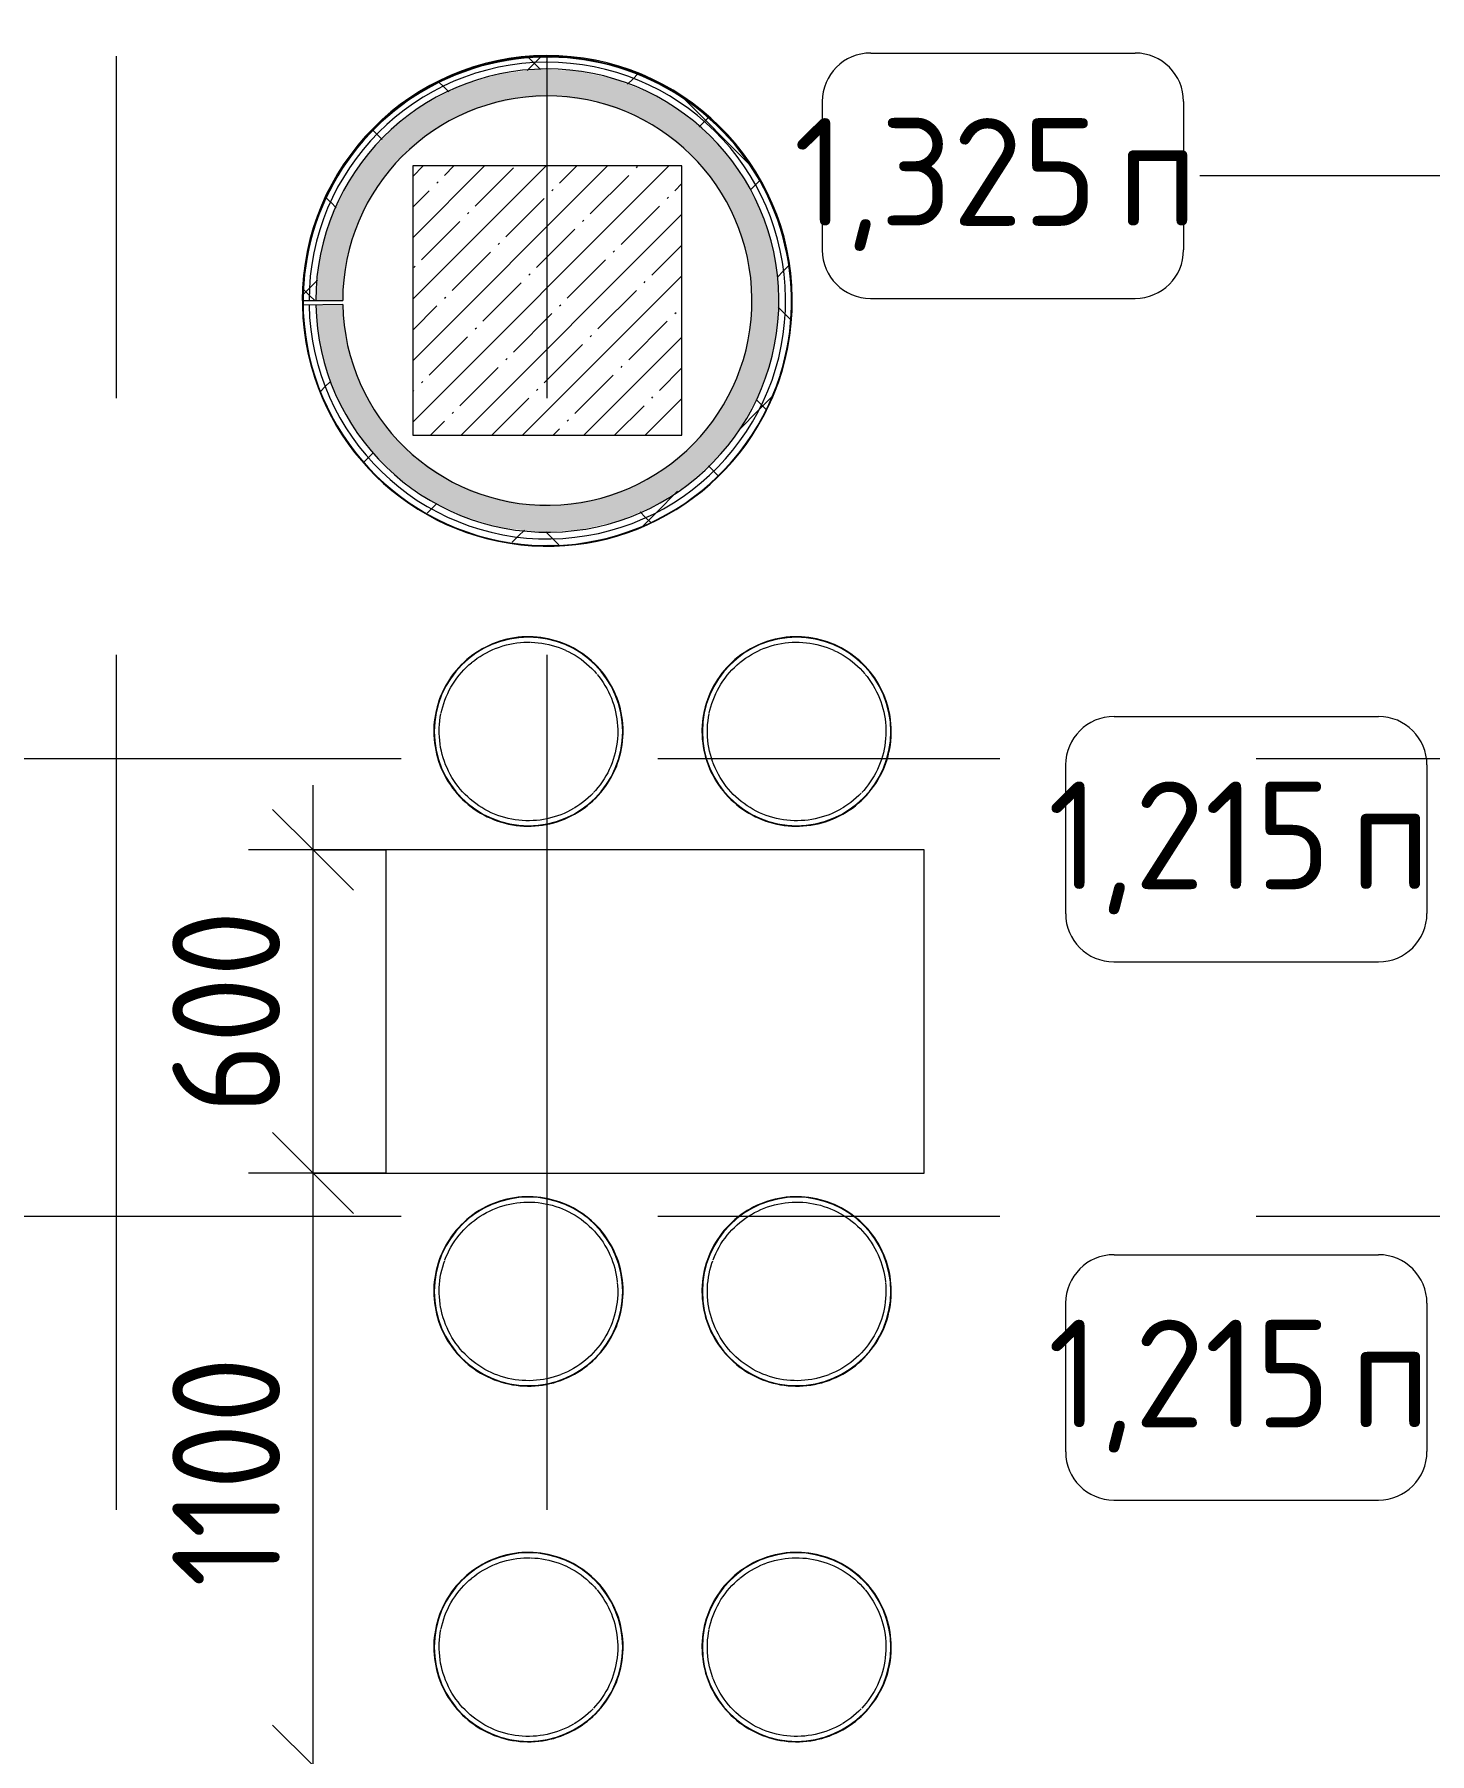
# Model space of a CAD drawing. Header units: millimetres. Extents: x 35840 to 252964, y -8553 to 29000.
# Drawn here: x 47507 to 50098, y 20302 to 23494 of the extents above; entities that cross this region are included whole.
import ezdxf

# ---------------------------------------------------------------- set-up
doc = ezdxf.new("R2010")
doc.units = ezdxf.units.MM
doc.linetypes.add('Осевая', pattern=[3175, 635, -476.25, 1587.5, -476.25])
for name, color, linetype, lineweight in [('A-ANNO-DIMS', 7, 'Continuous', 9), ('A-ANNO-DIMS-100', 7, 'Continuous', 9), ('A-WALL', 7, 'Continuous', 9), ('I-FURN-IDEN', 7, 'Continuous', 9), ('I-WALL', 7, 'Continuous', 9), ('S-COLS', 7, 'Continuous', 9), ('Оси-2', 7, 'Осевая', 9)]:
    doc.layers.add(name, color=color, linetype=linetype, lineweight=lineweight)
for name, color, linetype, lineweight, true_color in [('A-WALL-1', 9, 'Continuous', 9, 0x808080), ('A-WALL-FNSH-1', 9, 'Continuous', 9, 0x808080), ('I-FURN-1', 9, 'Continuous', 9, 0x808080)]:
    doc.layers.add(name, color=color, linetype=linetype, lineweight=lineweight, true_color=true_color)
doc.styles.add('GOST Common', font='GOST_Common.ttf', dxfattribs={"height": 200})
doc.styles.add('ISOCPEUR_1', font='isocpeur.ttf', dxfattribs={"width": 0.9, "height": 200})
doc.dimstyles.new('ISO-2_0_0_9К_Средний_округл2', dxfattribs={"dimscale": 304.8, "dimtxt": 199.196235, "dimasz": 0.492126, "dimexe": 0.393701, "dimexo": 0, "dimgap": 0, "dimtad": 1, "dimdec": 0, "dimrnd": 10, "dimzin": 0, "dimdsep": 46, "dimtxsty": 'ISOCPEUR_1', "dimblk1": 'OBLIQUE', "dimblk2": 'OBLIQUE', "dimsah": 1, "dimcen": 0.09, "dimdle": 0.393701, "dimazin": 0, "dimtfac": 1, "dimtdec": 4, "dimtix": 1, "dimtmove": 0, "dimatfit": 3, "dimfxl": 1, "dimtvp": 1, "dimtolj": 1, "dimtzin": 0, "dimarcsym": 2})
pattern_1 = [(45, (600, 0), (-106.066, 106.066), []), (135, (600, 0), (-106.066, -106.066), [])]

# ---------------------------------------------------------------- blocks, each defined once
blk = doc.blocks.new('BSC_Колонна _Прямоугольная - 500х500-V31-План расстановки мебели и оборудования 1 этажа в осях 12-23')
at = {"layer": 'S-COLS'}
h = blk.add_hatch(dxfattribs=at)
h.set_pattern_fill('FP_58', color=256, style=0, pattern_type=2)
h.set_pattern_definition([(45, (-47860, -23000), (-57.02463, 57.02463), []), (45, (-47802.975, -23000), (-57.02463, 57.02463), [100.806, -20.161, 3.353, -16.808])])
h.paths.add_polyline_path([(-236.2, -250), (250, -250), (250, 250), (-250, 250), (-250, -250)])
for p, q in [((250, 250), (-250, 250)), ((-250, 250), (-250, -250)), ((250, -250), (250, 250)), ((-250, -250), (250, -250))]:
    blk.add_line(p, q, dxfattribs=at)
blk = doc.blocks.new('Стол базовый прямоугольный - 1_215п-25420688-План расстановки мебели и оборудования 1 этажа в осях 12-23')
at = {"layer": 'I-FURN-1'}
for p, q in [((500, 300), (-500, 300)), ((-500, 300), (-500, -300)), ((500, -300), (500, 300)), ((-500, -300), (500, -300))]:
    blk.add_line(p, q, dxfattribs=at)
blk = doc.blocks.new('Stool _3_ - Aluminium Stool-V131-План расстановки мебели и оборудования 1 этажа в осях 12-23')
at = {"layer": 'I-FURN-1'}
blk.add_line((-1.2, 165.8), (3.8, 165.7), dxfattribs=at)
at = {"layer": 'I-FURN-1', "flags": 128}
for points in [[(175.8, 0), (175.7, 7), (175.2, 14), (174.5, 21), (173.6, 28), (172.3, 34.9), (170.8, 41.8), (169, 48.6), (166.9, 55.3), (164.5, 61.9), (161.9, 68.5), (159.1, 74.9), (155.9, 81.2), (152.6, 87.4), (148.9, 93.4), (145.1, 99.3), (141, 105), (136.7, 110.5), (132.2, 115.9), (127.4, 121.1), (122.5, 126.1), (117.3, 130.9), (112, 135.5), (106.5, 139.9), (100.8, 144), (95, 147.9), (89, 151.6), (82.9, 155), (76.6, 158.2), (70.2, 161.2), (63.7, 163.9), (57.1, 166.3), (50.4, 168.4), (43.6, 170.3), (36.8, 171.9), (29.9, 173.2), (22.9, 174.3), (15.9, 175.1), (8.9, 175.6), (1.9, 175.8), (-5.1, 175.7), (-12.2, 175.4), (-19.2, 174.8), (-26.1, 173.8), (-33.1, 172.7), (-39.9, 171.2), (-46.8, 169.5), (-53.5, 167.5), (-60.1, 165.2), (-66.7, 162.6), (-73.2, 159.9), (-79.5, 156.8), (-85.7, 153.5), (-91.8, 149.9), (-97.7, 146.2), (-103.5, 142.1), (-109.1, 137.9), (-114.5, 133.4), (-119.7, 128.7), (-124.8, 123.8), (-129.6, 118.7), (-134.3, 113.5), (-138.7, 108), (-142.9, 102.4), (-146.9, 96.6), (-150.6, 90.6), (-154.1, 84.5), (-157.4, 78.3), (-160.4, 71.9), (-163.2, 65.5), (-165.6, 58.9), (-167.9, 52.2), (-169.8, 45.5), (-171.5, 38.6), (-172.9, 31.7), (-174, 24.8), (-174.9, 17.8), (-175.5, 10.8), (-175.8, 3.8), (-175.8, 0)], [(-59.6, 154.7), (-53.9, 156.8), (-47.5, 158.8), (-41.1, 160.6), (-34.7, 162.1), (-28.2, 163.4), (-21.6, 164.4), (-15, 165.1), (-8.4, 165.6), (-1.8, 165.8)], [(4.8, 165.7), (11.5, 165.4), (18.1, 164.8), (24.6, 164), (31.2, 162.8), (37.7, 161.5), (44.1, 159.8), (50.5, 157.9), (56.7, 155.8), (62.9, 153.4), (69, 150.8)], [(-105.6, 127.8), (-100.4, 131.9), (-95.1, 135.8), (-89.6, 139.5), (-83.9, 143), (-78.1, 146.2), (-72.2, 149.2), (-66.2, 152), (-60.1, 154.5)], [(69.3, 150.6), (75, 147.9), (80.8, 144.8), (86.5, 141.4), (92.1, 137.8), (97.6, 134), (102.9, 130), (108, 125.8), (112.9, 121.4), (117.7, 116.8), (122.3, 112), (126.6, 107)], [(-162.3, 33.7), (-161, 39.4), (-159.3, 45.8), (-157.4, 52.2), (-155.2, 58.4), (-152.7, 64.6), (-150, 70.6), (-147.1, 76.6), (-143.9, 82.4), (-140.5, 88.1), (-136.8, 93.6), (-133, 99), (-128.9, 104.3), (-124.6, 109.3), (-120.2, 114.2), (-115.5, 118.9), (-110.7, 123.5), (-105.9, 127.5)], [(127.5, 106), (130.8, 101.9), (134.8, 96.5), (138.5, 91.1), (142.1, 85.5), (145.4, 79.7), (148.4, 73.8), (151.3, 67.8), (153.9, 61.7), (156.2, 55.5), (158.3, 49.2), (160.2, 42.9), (161.7, 36.4), (163.1, 29.9), (164.1, 23.4), (164.9, 16.8), (165.5, 10.2), (165.8, 3.6), (165.8, 0)], [(-165.8, 0), (-165.7, 6.6), (-165.3, 13.2), (-164.6, 19.8), (-163.7, 26.4), (-162.5, 32.9)], [(-175.8, 0), (-175.7, -7), (-175.2, -14), (-174.5, -21), (-173.6, -28), (-172.3, -34.9), (-170.8, -41.8), (-169, -48.6), (-166.9, -55.3), (-164.5, -61.9), (-161.9, -68.5), (-159.1, -74.9), (-155.9, -81.2), (-152.6, -87.4), (-148.9, -93.4), (-145.1, -99.3), (-141, -105), (-136.7, -110.5), (-132.2, -115.9), (-127.4, -121.1), (-122.5, -126.1), (-117.3, -130.9), (-112, -135.5), (-106.5, -139.9), (-100.8, -144), (-95, -147.9), (-89, -151.6), (-82.9, -155), (-76.6, -158.2), (-70.2, -161.2), (-63.7, -163.9), (-57.1, -166.3), (-50.4, -168.4), (-43.6, -170.3), (-36.8, -171.9), (-29.9, -173.2), (-22.9, -174.3), (-15.9, -175.1), (-8.9, -175.6), (-1.9, -175.8), (5.1, -175.7), (12.2, -175.4), (19.2, -174.8), (26.1, -173.8), (33.1, -172.7), (39.9, -171.2), (46.8, -169.5), (53.5, -167.5), (60.1, -165.2), (66.7, -162.6), (73.2, -159.9), (79.5, -156.8), (85.7, -153.5), (91.8, -149.9), (97.7, -146.2), (103.5, -142.1), (109.1, -137.9), (114.5, -133.4), (119.7, -128.7), (124.8, -123.8), (129.6, -118.7), (134.3, -113.5), (138.7, -108), (142.9, -102.4), (146.9, -96.6), (150.6, -90.6), (154.1, -84.5), (157.4, -78.3), (160.4, -71.9), (163.2, -65.5), (165.6, -58.9), (167.9, -52.2), (169.8, -45.5), (171.5, -38.6), (172.9, -31.7), (174, -24.8), (174.9, -17.8), (175.5, -10.8), (175.8, -3.8), (175.8, 0)], [(-155.7, -57), (-156.2, -55.5), (-158.3, -49.2), (-160.2, -42.9), (-161.7, -36.4), (-163.1, -29.9), (-164.1, -23.4), (-164.9, -16.8), (-165.5, -10.2), (-165.8, -3.6), (-165.8, 0)], [(165.8, 0), (165.7, -6.6), (165.3, -13.2), (164.6, -19.8), (163.7, -26.4), (162.5, -32.9), (161, -39.4), (159.3, -45.8), (157.4, -52.2), (155.2, -58.4), (152.7, -64.6), (150, -70.6), (147.1, -76.6), (143.9, -82.4), (140.5, -88.1), (136.8, -93.6), (133, -99), (128.9, -104.3), (124.6, -109.3), (121, -113.4)], [(-44.1, -159.8), (-50.5, -157.9), (-56.7, -155.8), (-62.9, -153.4), (-69, -150.8), (-75, -147.9), (-80.8, -144.8), (-86.5, -141.4), (-92.1, -137.8), (-97.6, -134), (-102.9, -130), (-108, -125.8), (-112.9, -121.4), (-117.7, -116.8), (-122.3, -112), (-126.6, -107), (-130.8, -101.9), (-134.8, -96.5), (-138.5, -91.1), (-142.1, -85.5), (-145.4, -79.7), (-148.4, -73.8), (-151.3, -67.8), (-153.9, -61.7), (-155.5, -57.4)], [(119.9, -114.5), (115.5, -118.9), (110.7, -123.5), (105.6, -127.8), (100.4, -131.9), (95.1, -135.8), (89.6, -139.5), (85, -142.3)], [(83.9, -143), (78.1, -146.2), (72.2, -149.2), (66.2, -152), (60.1, -154.5), (53.9, -156.8), (47.5, -158.8), (41.1, -160.6), (34.7, -162.1), (28.2, -163.4), (21.6, -164.4), (15, -165.1), (8.4, -165.6), (1.8, -165.8), (-4.8, -165.7), (-11.5, -165.4), (-18.1, -164.8), (-24.6, -164), (-31.2, -162.8), (-37.7, -161.5), (-44.1, -159.8)]]:
    blk.add_lwpolyline(points, dxfattribs=at)
at = {"layer": 'I-FURN-1'}
for start, end in [(360, 180), (0, 180), (180, 0), (180, 360)]:
    blk.add_arc((0, 0), 175, start, end, dxfattribs=at)
blk = doc.blocks.new('Stool _3_ - Aluminium Stool-V125-План расстановки мебели и оборудования 1 этажа в осях 12-23')
at = {"layer": 'I-FURN-1'}
blk.add_line((-1.2, 165.8), (3.8, 165.7), dxfattribs=at)
at = {"layer": 'I-FURN-1', "flags": 128}
for points in [[(175.8, 0), (175.7, 7), (175.2, 14), (174.5, 21), (173.6, 28), (172.3, 34.9), (170.8, 41.8), (169, 48.6), (166.9, 55.3), (164.5, 61.9), (161.9, 68.5), (159.1, 74.9), (155.9, 81.2), (152.6, 87.4), (148.9, 93.4), (145.1, 99.3), (141, 105), (136.7, 110.5), (132.2, 115.9), (127.4, 121.1), (122.5, 126.1), (117.3, 130.9), (112, 135.5), (106.5, 139.9), (100.8, 144), (95, 147.9), (89, 151.6), (82.9, 155), (76.6, 158.2), (70.2, 161.2), (63.7, 163.9), (57.1, 166.3), (50.4, 168.4), (43.6, 170.3), (36.8, 171.9), (29.9, 173.2), (22.9, 174.3), (15.9, 175.1), (8.9, 175.6), (1.9, 175.8), (-5.1, 175.7), (-12.2, 175.4), (-19.2, 174.8), (-26.1, 173.8), (-33.1, 172.7), (-39.9, 171.2), (-46.8, 169.5), (-53.5, 167.5), (-60.1, 165.2), (-66.7, 162.6), (-73.2, 159.9), (-79.5, 156.8), (-85.7, 153.5), (-91.8, 149.9), (-97.7, 146.2), (-103.5, 142.1), (-109.1, 137.9), (-114.5, 133.4), (-119.7, 128.7), (-124.8, 123.8), (-129.6, 118.7), (-134.3, 113.5), (-138.7, 108), (-142.9, 102.4), (-146.9, 96.6), (-150.6, 90.6), (-154.1, 84.5), (-157.4, 78.3), (-160.4, 71.9), (-163.2, 65.5), (-165.6, 58.9), (-167.9, 52.2), (-169.8, 45.5), (-171.5, 38.6), (-172.9, 31.7), (-174, 24.8), (-174.9, 17.8), (-175.5, 10.8), (-175.8, 3.8), (-175.8, 0)], [(-59.6, 154.7), (-53.9, 156.8), (-47.5, 158.8), (-41.1, 160.6), (-34.7, 162.1), (-28.2, 163.4), (-21.6, 164.4), (-15, 165.1), (-8.4, 165.6), (-1.8, 165.8)], [(4.8, 165.7), (11.5, 165.4), (18.1, 164.8), (24.6, 164), (31.2, 162.8), (37.7, 161.5), (44.1, 159.8), (50.5, 157.9), (56.7, 155.8), (62.9, 153.4), (69, 150.8)], [(-105.6, 127.8), (-100.4, 131.9), (-95.1, 135.8), (-89.6, 139.5), (-83.9, 143), (-78.1, 146.2), (-72.2, 149.2), (-66.2, 152), (-60.1, 154.5)], [(69.3, 150.6), (75, 147.9), (80.8, 144.8), (86.5, 141.4), (92.1, 137.8), (97.6, 134), (102.9, 130), (108, 125.8), (112.9, 121.4), (117.7, 116.8), (122.3, 112), (126.6, 107)], [(-162.3, 33.7), (-161, 39.4), (-159.3, 45.8), (-157.4, 52.2), (-155.2, 58.4), (-152.7, 64.6), (-150, 70.6), (-147.1, 76.6), (-143.9, 82.4), (-140.5, 88.1), (-136.8, 93.6), (-133, 99), (-128.9, 104.3), (-124.6, 109.3), (-120.2, 114.2), (-115.5, 118.9), (-110.7, 123.5), (-105.9, 127.5)], [(127.5, 106), (130.8, 101.9), (134.8, 96.5), (138.5, 91.1), (142.1, 85.5), (145.4, 79.7), (148.4, 73.8), (151.3, 67.8), (153.9, 61.7), (156.2, 55.5), (158.3, 49.2), (160.2, 42.9), (161.7, 36.4), (163.1, 29.9), (164.1, 23.4), (164.9, 16.8), (165.5, 10.2), (165.8, 3.6), (165.8, 0)], [(-165.8, 0), (-165.7, 6.6), (-165.3, 13.2), (-164.6, 19.8), (-163.7, 26.4), (-162.5, 32.9)], [(-175.8, 0), (-175.7, -7), (-175.2, -14), (-174.5, -21), (-173.6, -28), (-172.3, -34.9), (-170.8, -41.8), (-169, -48.6), (-166.9, -55.3), (-164.5, -61.9), (-161.9, -68.5), (-159.1, -74.9), (-155.9, -81.2), (-152.6, -87.4), (-148.9, -93.4), (-145.1, -99.3), (-141, -105), (-136.7, -110.5), (-132.2, -115.9), (-127.4, -121.1), (-122.5, -126.1), (-117.3, -130.9), (-112, -135.5), (-106.5, -139.9), (-100.8, -144), (-95, -147.9), (-89, -151.6), (-82.9, -155), (-76.6, -158.2), (-70.2, -161.2), (-63.7, -163.9), (-57.1, -166.3), (-50.4, -168.4), (-43.6, -170.3), (-36.8, -171.9), (-29.9, -173.2), (-22.9, -174.3), (-15.9, -175.1), (-8.9, -175.6), (-1.9, -175.8), (5.1, -175.7), (12.2, -175.4), (19.2, -174.8), (26.1, -173.8), (33.1, -172.7), (39.9, -171.2), (46.8, -169.5), (53.5, -167.5), (60.1, -165.2), (66.7, -162.6), (73.2, -159.9), (79.5, -156.8), (85.7, -153.5), (91.8, -149.9), (97.7, -146.2), (103.5, -142.1), (109.1, -137.9), (114.5, -133.4), (119.7, -128.7), (124.8, -123.8), (129.6, -118.7), (134.3, -113.5), (138.7, -108), (142.9, -102.4), (146.9, -96.6), (150.6, -90.6), (154.1, -84.5), (157.4, -78.3), (160.4, -71.9), (163.2, -65.5), (165.6, -58.9), (167.9, -52.2), (169.8, -45.5), (171.5, -38.6), (172.9, -31.7), (174, -24.8), (174.9, -17.8), (175.5, -10.8), (175.8, -3.8), (175.8, 0)], [(-44.1, -159.8), (-50.5, -157.9), (-56.7, -155.8), (-62.9, -153.4), (-69, -150.8), (-75, -147.9), (-80.8, -144.8), (-86.5, -141.4), (-92.1, -137.8), (-97.6, -134), (-102.9, -130), (-108, -125.8), (-112.9, -121.4), (-117.7, -116.8), (-122.3, -112), (-126.6, -107), (-130.8, -101.9), (-134.8, -96.5), (-138.5, -91.1), (-142.1, -85.5), (-145.4, -79.7), (-148.4, -73.8), (-151.3, -67.8), (-153.9, -61.7), (-156.2, -55.5), (-158.3, -49.2), (-160.2, -42.9), (-161.7, -36.4), (-163.1, -29.9), (-164.1, -23.4), (-164.9, -16.8), (-165.5, -10.2), (-165.8, -3.6), (-165.8, 0)], [(165.8, 0), (165.7, -6.6), (165.3, -13.2), (164.6, -19.8), (163.7, -26.4), (162.5, -32.9), (161, -39.4), (159.3, -45.8), (157.4, -52.2), (155.2, -58.4), (152.7, -64.6), (150, -70.6), (147.1, -76.6), (143.9, -82.4), (140.5, -88.1), (136.8, -93.6), (133, -99), (128.9, -104.3), (124.6, -109.3), (121, -113.4)], [(119.9, -114.5), (115.5, -118.9), (110.7, -123.5), (105.6, -127.8), (100.4, -131.9), (95.1, -135.8), (89.6, -139.5), (85, -142.3)], [(83.9, -143), (78.1, -146.2), (72.2, -149.2), (66.2, -152), (60.1, -154.5), (53.9, -156.8), (47.5, -158.8), (41.1, -160.6), (34.7, -162.1), (28.2, -163.4), (21.6, -164.4), (15, -165.1), (8.4, -165.6), (1.8, -165.8), (-4.8, -165.7), (-11.5, -165.4), (-18.1, -164.8), (-24.6, -164), (-31.2, -162.8), (-37.7, -161.5), (-44.1, -159.8)]]:
    blk.add_lwpolyline(points, dxfattribs=at)
at = {"layer": 'I-FURN-1'}
for start, end in [(360, 180), (0, 180), (180, 0), (180, 360)]:
    blk.add_arc((0, 0), 175, start, end, dxfattribs=at)
blk = doc.blocks.new('Stool _3_ - Aluminium Stool-V127-План расстановки мебели и оборудования 1 этажа в осях 12-23')
at = {"layer": 'I-FURN-1'}
blk.add_line((41.1, -160.6), (34.7, -162.1), dxfattribs=at)
at = {"layer": 'I-FURN-1', "flags": 128}
for points in [[(175.8, 0), (175.7, 7), (175.2, 14), (174.5, 21), (173.6, 28), (172.3, 34.9), (170.8, 41.8), (169, 48.6), (166.9, 55.3), (164.5, 61.9), (161.9, 68.5), (159.1, 74.9), (155.9, 81.2), (152.6, 87.4), (148.9, 93.4), (145.1, 99.3), (141, 105), (136.7, 110.5), (132.2, 115.9), (127.4, 121.1), (122.5, 126.1), (117.3, 130.9), (112, 135.5), (106.5, 139.9), (100.8, 144), (95, 147.9), (89, 151.6), (82.9, 155), (76.6, 158.2), (70.2, 161.2), (63.7, 163.9), (57.1, 166.3), (50.4, 168.4), (43.6, 170.3), (36.8, 171.9), (29.9, 173.2), (22.9, 174.3), (15.9, 175.1), (8.9, 175.6), (1.9, 175.8), (-5.1, 175.7), (-12.2, 175.4), (-19.2, 174.8), (-26.1, 173.8), (-33.1, 172.7), (-39.9, 171.2), (-46.8, 169.5), (-53.5, 167.5), (-60.1, 165.2), (-66.7, 162.6), (-73.2, 159.9), (-79.5, 156.8), (-85.7, 153.5), (-91.8, 149.9), (-97.7, 146.2), (-103.5, 142.1), (-109.1, 137.9), (-114.5, 133.4), (-119.7, 128.7), (-124.8, 123.8), (-129.6, 118.7), (-134.3, 113.5), (-138.7, 108), (-142.9, 102.4), (-146.9, 96.6), (-150.6, 90.6), (-154.1, 84.5), (-157.4, 78.3), (-160.4, 71.9), (-163.2, 65.5), (-165.6, 58.9), (-167.9, 52.2), (-169.8, 45.5), (-171.5, 38.6), (-172.9, 31.7), (-174, 24.8), (-174.9, 17.8), (-175.5, 10.8), (-175.8, 3.8), (-175.8, 0)], [(-83.9, 143), (-78.1, 146.2), (-72.2, 149.2), (-66.2, 152), (-60.1, 154.5), (-53.9, 156.8), (-47.5, 158.8), (-41.1, 160.6), (-34.7, 162.1), (-28.2, 163.4), (-21.6, 164.4), (-15.3, 165.1)], [(-15, 165.1), (-8.4, 165.6), (-1.8, 165.8), (4.8, 165.7), (11.5, 165.4), (18.1, 164.8), (24.6, 164), (31.2, 162.8), (37.7, 161.5), (44.1, 159.8), (50.5, 157.9), (56.7, 155.8)], [(-155.2, 58.4), (-152.7, 64.6), (-150, 70.6), (-147.1, 76.6), (-143.9, 82.4), (-140.5, 88.1), (-136.8, 93.6), (-133, 99), (-128.9, 104.3), (-124.6, 109.3), (-120.2, 114.2), (-115.5, 118.9), (-110.7, 123.5), (-105.6, 127.8), (-100.4, 131.9), (-95.1, 135.8), (-89.6, 139.5), (-83.9, 143)], [(57.5, 155.5), (62.9, 153.4), (69, 150.8), (75, 147.9), (80.8, 144.8), (86.5, 141.4), (92.1, 137.8), (97.6, 134)], [(97.6, 134), (102.9, 130), (108, 125.8), (112.9, 121.4), (117.7, 116.8), (122.3, 112), (126.6, 107), (130.8, 101.9), (134.8, 96.5), (138.5, 91.1), (142.1, 85.5), (145.4, 79.7), (148.4, 73.8), (151.3, 67.8), (153.9, 61.7), (156.2, 55.5), (158.3, 49.2), (160.2, 42.9), (161.7, 36.4), (163.1, 29.9), (164.1, 23.4), (164.8, 17.6)], [(-165.8, 0), (-165.7, 6.6), (-165.3, 13.2), (-164.6, 19.8), (-163.7, 26.4), (-162.5, 32.9), (-161, 39.4), (-159.3, 45.8), (-157.4, 52.2), (-155.7, 57)], [(-175.8, 0), (-175.7, -7), (-175.2, -14), (-174.5, -21), (-173.6, -28), (-172.3, -34.9), (-170.8, -41.8), (-169, -48.6), (-166.9, -55.3), (-164.5, -61.9), (-161.9, -68.5), (-159.1, -74.9), (-155.9, -81.2), (-152.6, -87.4), (-148.9, -93.4), (-145.1, -99.3), (-141, -105), (-136.7, -110.5), (-132.2, -115.9), (-127.4, -121.1), (-122.5, -126.1), (-117.3, -130.9), (-112, -135.5), (-106.5, -139.9), (-100.8, -144), (-95, -147.9), (-89, -151.6), (-82.9, -155), (-76.6, -158.2), (-70.2, -161.2), (-63.7, -163.9), (-57.1, -166.3), (-50.4, -168.4), (-43.6, -170.3), (-36.8, -171.9), (-29.9, -173.2), (-22.9, -174.3), (-15.9, -175.1), (-8.9, -175.6), (-1.9, -175.8), (5.1, -175.7), (12.2, -175.4), (19.2, -174.8), (26.1, -173.8), (33.1, -172.7), (39.9, -171.2), (46.8, -169.5), (53.5, -167.5), (60.1, -165.2), (66.7, -162.6), (73.2, -159.9), (79.5, -156.8), (85.7, -153.5), (91.8, -149.9), (97.7, -146.2), (103.5, -142.1), (109.1, -137.9), (114.5, -133.4), (119.7, -128.7), (124.8, -123.8), (129.6, -118.7), (134.3, -113.5), (138.7, -108), (142.9, -102.4), (146.9, -96.6), (150.6, -90.6), (154.1, -84.5), (157.4, -78.3), (160.4, -71.9), (163.2, -65.5), (165.6, -58.9), (167.9, -52.2), (169.8, -45.5), (171.5, -38.6), (172.9, -31.7), (174, -24.8), (174.9, -17.8), (175.5, -10.8), (175.8, -3.8), (175.8, 0)], [(-163.1, -29.9), (-164.1, -23.4), (-164.9, -16.8), (-165.5, -10.2), (-165.8, -3.6), (-165.8, 0)], [(165.8, 0), (165.7, -6.6), (165.3, -13.2), (164.6, -19.8), (163.7, -26.4), (162.5, -32.9), (161, -39.4), (159.3, -45.8), (157.4, -52.2), (155.2, -58.4), (152.7, -64.6), (150, -70.6), (147.1, -76.6), (143.9, -82.4), (140.5, -88.1), (136.8, -93.6), (133, -99), (128.9, -104.3), (124.6, -109.3), (120.2, -114.2), (115.5, -118.9), (110.7, -123.5), (105.6, -127.8), (100.4, -131.9), (95.1, -135.8), (89.6, -139.5), (83.9, -143), (78.1, -146.2), (72.2, -149.2), (66.2, -152), (60.1, -154.5)], [(164.9, 16.8), (165.5, 10.2), (165.8, 3.6), (165.8, 0)], [(33.7, -162.3), (28.2, -163.4), (21.6, -164.4), (15, -165.1), (8.4, -165.6), (1.8, -165.8), (-4.8, -165.7), (-11.5, -165.4), (-18.1, -164.8), (-24.6, -164), (-31.2, -162.8), (-37.7, -161.5), (-44.1, -159.8), (-50.5, -157.9), (-56.7, -155.8), (-62.9, -153.4), (-69, -150.8), (-75, -147.9), (-80.8, -144.8), (-86.5, -141.4), (-92.1, -137.8), (-97.6, -134), (-102.9, -130), (-108, -125.8), (-112.9, -121.4), (-117.7, -116.8), (-122.3, -112), (-126.6, -107), (-130.8, -101.9), (-134.8, -96.5), (-138.5, -91.1), (-142.1, -85.5), (-145.4, -79.7), (-148.4, -73.8), (-151.3, -67.8), (-153.9, -61.7), (-156.2, -55.5), (-158.3, -49.2), (-160.2, -42.9), (-161.7, -36.4), (-162.9, -30.6)], [(59.6, -154.7), (53.9, -156.8), (47.5, -158.8), (41.7, -160.4)]]:
    blk.add_lwpolyline(points, dxfattribs=at)
at = {"layer": 'I-FURN-1'}
for start, end in [(0, 180), (360, 180), (180, 0), (180, 360)]:
    blk.add_arc((0, 0), 175, start, end, dxfattribs=at)
blk = doc.blocks.new('Stool _3_ - Aluminium Stool-25469124-План расстановки мебели и оборудования 1 этажа в осях 12-23')
at = {"layer": 'I-FURN-1'}
blk.add_line((41.1, -160.6), (34.7, -162.1), dxfattribs=at)
at = {"layer": 'I-FURN-1', "flags": 128}
for points in [[(175.8, 0), (175.7, 7), (175.2, 14), (174.5, 21), (173.6, 28), (172.3, 34.9), (170.8, 41.8), (169, 48.6), (166.9, 55.3), (164.5, 61.9), (161.9, 68.5), (159.1, 74.9), (155.9, 81.2), (152.6, 87.4), (148.9, 93.4), (145.1, 99.3), (141, 105), (136.7, 110.5), (132.2, 115.9), (127.4, 121.1), (122.5, 126.1), (117.3, 130.9), (112, 135.5), (106.5, 139.9), (100.8, 144), (95, 147.9), (89, 151.6), (82.9, 155), (76.6, 158.2), (70.2, 161.2), (63.7, 163.9), (57.1, 166.3), (50.4, 168.4), (43.6, 170.3), (36.8, 171.9), (29.9, 173.2), (22.9, 174.3), (15.9, 175.1), (8.9, 175.6), (1.9, 175.8), (-5.1, 175.7), (-12.2, 175.4), (-19.2, 174.8), (-26.1, 173.8), (-33.1, 172.7), (-39.9, 171.2), (-46.8, 169.5), (-53.5, 167.5), (-60.1, 165.2), (-66.7, 162.6), (-73.2, 159.9), (-79.5, 156.8), (-85.7, 153.5), (-91.8, 149.9), (-97.7, 146.2), (-103.5, 142.1), (-109.1, 137.9), (-114.5, 133.4), (-119.7, 128.7), (-124.8, 123.8), (-129.6, 118.7), (-134.3, 113.5), (-138.7, 108), (-142.9, 102.4), (-146.9, 96.6), (-150.6, 90.6), (-154.1, 84.5), (-157.4, 78.3), (-160.4, 71.9), (-163.2, 65.5), (-165.6, 58.9), (-167.9, 52.2), (-169.8, 45.5), (-171.5, 38.6), (-172.9, 31.7), (-174, 24.8), (-174.9, 17.8), (-175.5, 10.8), (-175.8, 3.8), (-175.8, 0)], [(-83.9, 143), (-78.1, 146.2), (-72.2, 149.2), (-66.2, 152), (-60.1, 154.5), (-53.9, 156.8), (-47.5, 158.8), (-41.1, 160.6), (-34.7, 162.1), (-28.2, 163.4), (-21.6, 164.4), (-15.3, 165.1)], [(-15, 165.1), (-8.4, 165.6), (-1.8, 165.8), (4.8, 165.7), (11.5, 165.4), (18.1, 164.8), (24.6, 164), (31.2, 162.8), (37.7, 161.5), (44.1, 159.8), (50.5, 157.9), (56.7, 155.8)], [(-155.2, 58.4), (-152.7, 64.6), (-150, 70.6), (-147.1, 76.6), (-143.9, 82.4), (-140.5, 88.1), (-136.8, 93.6), (-133, 99), (-128.9, 104.3), (-124.6, 109.3), (-120.2, 114.2), (-115.5, 118.9), (-110.7, 123.5), (-105.6, 127.8), (-100.4, 131.9), (-95.1, 135.8), (-89.6, 139.5), (-83.9, 143)], [(57.5, 155.5), (62.9, 153.4), (69, 150.8), (75, 147.9), (80.8, 144.8), (86.5, 141.4), (92.1, 137.8), (97.6, 134)], [(97.6, 134), (102.9, 130), (108, 125.8), (112.9, 121.4), (117.7, 116.8), (122.3, 112), (126.6, 107), (130.8, 101.9), (134.8, 96.5), (138.5, 91.1), (142.1, 85.5), (145.4, 79.7), (148.4, 73.8), (151.3, 67.8), (153.9, 61.7), (156.2, 55.5), (158.3, 49.2), (160.2, 42.9), (161.7, 36.4), (163.1, 29.9), (164.1, 23.4), (164.8, 17.6)], [(-165.8, 0), (-165.7, 6.6), (-165.3, 13.2), (-164.6, 19.8), (-163.7, 26.4), (-162.5, 32.9), (-161, 39.4), (-159.3, 45.8), (-157.4, 52.2), (-155.5, 57.4)], [(-175.8, 0), (-175.7, -7), (-175.2, -14), (-174.5, -21), (-173.6, -28), (-172.3, -34.9), (-170.8, -41.8), (-169, -48.6), (-166.9, -55.3), (-164.5, -61.9), (-161.9, -68.5), (-159.1, -74.9), (-155.9, -81.2), (-152.6, -87.4), (-148.9, -93.4), (-145.1, -99.3), (-141, -105), (-136.7, -110.5), (-132.2, -115.9), (-127.4, -121.1), (-122.5, -126.1), (-117.3, -130.9), (-112, -135.5), (-106.5, -139.9), (-100.8, -144), (-95, -147.9), (-89, -151.6), (-82.9, -155), (-76.6, -158.2), (-70.2, -161.2), (-63.7, -163.9), (-57.1, -166.3), (-50.4, -168.4), (-43.6, -170.3), (-36.8, -171.9), (-29.9, -173.2), (-22.9, -174.3), (-15.9, -175.1), (-8.9, -175.6), (-1.9, -175.8), (5.1, -175.7), (12.2, -175.4), (19.2, -174.8), (26.1, -173.8), (33.1, -172.7), (39.9, -171.2), (46.8, -169.5), (53.5, -167.5), (60.1, -165.2), (66.7, -162.6), (73.2, -159.9), (79.5, -156.8), (85.7, -153.5), (91.8, -149.9), (97.7, -146.2), (103.5, -142.1), (109.1, -137.9), (114.5, -133.4), (119.7, -128.7), (124.8, -123.8), (129.6, -118.7), (134.3, -113.5), (138.7, -108), (142.9, -102.4), (146.9, -96.6), (150.6, -90.6), (154.1, -84.5), (157.4, -78.3), (160.4, -71.9), (163.2, -65.5), (165.6, -58.9), (167.9, -52.2), (169.8, -45.5), (171.5, -38.6), (172.9, -31.7), (174, -24.8), (174.9, -17.8), (175.5, -10.8), (175.8, -3.8), (175.8, 0)], [(-163.1, -29.9), (-164.1, -23.4), (-164.9, -16.8), (-165.5, -10.2), (-165.8, -3.6), (-165.8, 0)], [(165.8, 0), (165.7, -6.6), (165.3, -13.2), (164.6, -19.8), (163.7, -26.4), (162.5, -32.9), (161, -39.4), (159.3, -45.8), (157.4, -52.2), (155.2, -58.4), (152.7, -64.6), (150, -70.6), (147.1, -76.6), (143.9, -82.4), (140.5, -88.1), (136.8, -93.6), (133, -99), (128.9, -104.3), (124.6, -109.3), (120.2, -114.2), (115.5, -118.9), (110.7, -123.5), (105.6, -127.8), (100.4, -131.9), (95.1, -135.8), (89.6, -139.5), (83.9, -143), (78.1, -146.2), (72.2, -149.2), (66.2, -152), (60.1, -154.5)], [(164.9, 16.8), (165.5, 10.2), (165.8, 3.6), (165.8, 0)], [(33.7, -162.3), (28.2, -163.4), (21.6, -164.4), (15, -165.1), (8.4, -165.6), (1.8, -165.8), (-4.8, -165.7), (-11.5, -165.4), (-18.1, -164.8), (-24.6, -164), (-31.2, -162.8), (-37.7, -161.5), (-44.1, -159.8), (-50.5, -157.9), (-56.7, -155.8), (-62.9, -153.4), (-69, -150.8), (-75, -147.9), (-80.8, -144.8), (-86.5, -141.4), (-92.1, -137.8), (-97.6, -134), (-102.9, -130), (-108, -125.8), (-112.9, -121.4), (-117.7, -116.8), (-122.3, -112), (-126.6, -107), (-130.8, -101.9), (-134.8, -96.5), (-138.5, -91.1), (-142.1, -85.5), (-145.4, -79.7), (-148.4, -73.8), (-151.3, -67.8), (-153.9, -61.7), (-156.2, -55.5), (-158.3, -49.2), (-160.2, -42.9), (-161.7, -36.4), (-162.9, -30.6)], [(59.6, -154.7), (53.9, -156.8), (47.5, -158.8), (41.7, -160.4)]]:
    blk.add_lwpolyline(points, dxfattribs=at)
at = {"layer": 'I-FURN-1'}
for start, end in [(0, 180), (360, 180), (180, 0), (180, 360)]:
    blk.add_arc((0, 0), 175, start, end, dxfattribs=at)
blk = doc.blocks.new('Марка_Мебель - В прямоуг_Balcon_Марка-25523697-План расстановки мебели и оборудования 1 этажа в осях 12-23')
at = {"layer": 'I-FURN-IDEN'}
for p, q in [((-2.455, 2.278), (2.455, 2.278)), ((-3.355, 1.378), (-3.355, -1.384)), ((3.355, 1.378), (3.355, -1.378)), ((-2.461, -2.278), (2.455, -2.278))]:
    blk.add_line(p, q, dxfattribs=at)
for centre, radius, start, end in [((-2.455, 1.378), 0.9, 90, 180), ((2.455, 1.378), 0.9, 0, 90), ((-2.461, -1.384), 0.893, 180, 270), ((2.455, -1.378), 0.9, 270, 0)]:
    blk.add_arc(centre, radius, start, end, dxfattribs=at)
blk = doc.blocks.new('DIMBLOCK116-План расстановки мебели и оборудования 1 этажа в осях 12-23')
at = {"layer": 'A-ANNO-DIMS-100', "lineweight": 20}
for p, q in [((48024.9, 20280.2), (47949.9, 20355.2)), ((48024.9, 20280.2), (48099.9, 20205.2)), ((48024.9, 19680.2), (47949.9, 19755.2)), ((48024.9, 19680.2), (48099.9, 19605.2))]:
    blk.add_line(p, q, dxfattribs=at)
at = {"layer": 'A-ANNO-DIMS-100'}
for p, q in [((48160, 20280.2), (47904.9, 20280.2)), ((48024.9, 19680.2), (48024.9, 20280.2)), ((48024.9, 20280.2), (48160, 20280.2)), ((48160, 19680.2), (47904.9, 19680.2)), ((48024.9, 19680.2), (48160, 19680.2))]:
    blk.add_line(p, q, dxfattribs=at)
at = {"layer": 'A-ANNO-DIMS-100', "color": 0, "insert": (47763.6, 19790.6), "char_height": 200, "width": 455.087, "attachment_point": 1, "rotation": 90, "line_spacing_factor": 1.149209, "style": 'ISOCPEUR_1'}
blk.add_mtext('600', dxfattribs=at)
blk = doc.blocks.new('_Oblique')
at = {"color": 0, "linetype": 'ByBlock', "lineweight": -2}
blk.add_line((-0.5, -0.5), (0.5, 0.5), dxfattribs=at)
blk = doc.blocks.new('DIMBLOCK117-План расстановки мебели и оборудования 1 этажа в осях 12-23')
at = {"layer": 'A-ANNO-DIMS-100', "lineweight": 20}
for p, q in [((48024.9, 21380.2), (47949.9, 21455.2)), ((48024.9, 21380.2), (48099.9, 21305.2)), ((48024.9, 20280.2), (47949.9, 20355.2)), ((48024.9, 20280.2), (48099.9, 20205.2))]:
    blk.add_line(p, q, dxfattribs=at)
at = {"layer": 'A-ANNO-DIMS-100'}
for p, q in [((48160, 21380.2), (47904.9, 21380.2)), ((48024.9, 20280.2), (48024.9, 21380.2)), ((48024.9, 21380.2), (48160, 21380.2)), ((48160, 20280.2), (47904.9, 20280.2)), ((48024.9, 20280.2), (48160, 20280.2))]:
    blk.add_line(p, q, dxfattribs=at)
at = {"layer": 'A-ANNO-DIMS-100', "color": 0, "insert": (47763.6, 20611.9), "char_height": 200, "width": 524.039, "attachment_point": 1, "rotation": 90, "line_spacing_factor": 1.149209, "style": 'ISOCPEUR_1'}
blk.add_mtext('1100', dxfattribs=at)
blk = doc.blocks.new('DIMBLOCK118-План расстановки мебели и оборудования 1 этажа в осях 12-23')
at = {"layer": 'A-ANNO-DIMS-100'}
for p, q in [((48024.9, 21380.2), (48024.9, 22100.2)), ((48160, 21980.2), (47904.9, 21980.2)), ((48024.9, 21980.2), (48160, 21980.2)), ((48160, 21380.2), (47904.9, 21380.2)), ((48024.9, 21380.2), (48160, 21380.2))]:
    blk.add_line(p, q, dxfattribs=at)
at = {"layer": 'A-ANNO-DIMS-100', "lineweight": 20}
for p, q in [((48024.9, 21980.2), (47949.9, 22055.2)), ((48024.9, 21980.2), (48099.9, 21905.2)), ((48024.9, 21380.2), (47949.9, 21455.2)), ((48024.9, 21380.2), (48099.9, 21305.2))]:
    blk.add_line(p, q, dxfattribs=at)
at = {"layer": 'A-ANNO-DIMS-100', "color": 0, "insert": (47763.6, 21490.6), "char_height": 200, "width": 455.087, "attachment_point": 1, "rotation": 90, "line_spacing_factor": 1.149209, "style": 'ISOCPEUR_1'}
blk.add_mtext('600', dxfattribs=at)

msp = doc.modelspace()

# ---------------------------------------------------------------- hatches: boundary and pattern name
at = {"layer": 'I-WALL'}
h = msp.add_hatch(dxfattribs=at)
h.set_pattern_fill('FP_87', color=256, style=0, pattern_type=2)
h.set_pattern_definition(pattern_1)
h.paths.add_polyline_path([(48429, 22546.1), (48503.9, 22547.1), (48577.7, 22560.5), (48648.2, 22585.7), (48713.6, 22622.2), (48772.2, 22669), (48822.3, 22724.7), (48862.5, 22787.9), (48891.9, 22856.8), (48909.5, 22929.6), (48915, 23004.3), (48908.1, 23078.9), (48889.1, 23151.4), (48858.4, 23219.8), (48816.9, 23282.2), (48765.8, 23336.9), (48706.4, 23382.5), (48640.3, 23417.8), (48569.3, 23441.7), (48495.3, 23453.6), (48420.4, 23453.3), (48346.5, 23440.6), (48275.8, 23416), (48210, 23380.2), (48151, 23334), (48100.4, 23278.7), (48059.5, 23216), (48029.5, 23147.3), (48011.2, 23074.7), (48005, 23000), (48017.5, 23000), (48023.8, 23074.6), (48042.6, 23147), (48074.7, 23217.2), (48115.1, 23277.3), (48166.8, 23331.4), (48226.8, 23376.1), (48293.5, 23410), (48365, 23432.2), (48439.2, 23442), (48513.9, 23439.2), (48587.2, 23423.8), (48656.8, 23396.3), (48720.7, 23357.5), (48777.2, 23308.5), (48824.7, 23250.6), (48861.7, 23185.6), (48887.2, 23115.2), (48900.5, 23041.6), (48901.3, 22966.8), (48889.3, 22892.9), (48865.2, 22822.1), (48829.4, 22756.4), (48783.1, 22697.6), (48727.5, 22647.5), (48664.3, 22607.5), (48595.2, 22578.7), (48522.3, 22561.9), (48447.6, 22557.7), (48373.2, 22566.1), (48301.4, 22586.9), (48234, 22619.5), (48173.2, 22663.1), (48120.5, 22716.2), (48077.5, 22777.5), (48045.5, 22845.1), (48025.3, 22917.1), (48017.6, 22991.6), (48005.1, 22991.3), (48012.7, 22916.8), (48032.4, 22844.5), (48063.7, 22776.5), (48105.8, 22714.5), (48157.4, 22660.2), (48217.3, 22615.1), (48283.7, 22580.5), (48355, 22557.3), (48405, 22549.7)])
for points in [[(48893.4, 22861.4), (48910, 22934.1), (48914.5, 23008.5), (48906.7, 23082.7), (48887, 23154.6), (48855.7, 23222.2), (48813.8, 23283.9), (48762.4, 23337.9), (48702.9, 23382.8), (48636.8, 23417.3), (48566, 23440.6), (48492.3, 23452), (48417.8, 23451.1), (48344.4, 23438.2), (48274.1, 23413.3), (48208.8, 23377.4), (48150.2, 23331.2), (48100, 23276.1), (48059.5, 23213.5), (48029.7, 23145.2), (48011.6, 23072.9), (48012.5, 23072.7), (48030.7, 23144.8), (48063.1, 23217.2), (48100.8, 23275.5), (48150.9, 23330.5), (48209.3, 23376.5), (48274.5, 23412.4), (48344.6, 23437.2), (48417.9, 23450.1), (48492.2, 23451), (48565.8, 23439.6), (48636.4, 23416.4), (48702.4, 23381.9), (48761.8, 23337.2), (48813, 23283.3), (48856.9, 23217.2), (48886, 23154.2), (48905.7, 23082.5), (48913.5, 23008.5), (48909, 22934.2), (48892.4, 22861.7)], [(48447.9, 22570.2), (48520.5, 22574.3), (48591.4, 22590.6), (48658.5, 22618.6), (48719.9, 22657.5), (48773.9, 22706.2), (48819, 22763.3), (48853.7, 22827.1), (48877.2, 22895.9), (48888.8, 22967.7), (48888.1, 23040.4), (48875.2, 23112), (48850.4, 23180.3), (48814.4, 23243.5), (48768.3, 23299.8), (48713.4, 23347.4), (48651.2, 23385.1), (48583.6, 23411.9), (48512.4, 23426.8), (48439.8, 23429.5), (48367.7, 23420), (48298.2, 23398.4), (48233.4, 23365.5), (48175.1, 23322.1), (48124.9, 23269.4), (48084.3, 23209.1), (48054.4, 23142.8), (48036.1, 23072.5), (48030, 23000), (48080, 23000), (48086.1, 23067.6), (48104.1, 23133.1), (48133.5, 23194.4), (48173.3, 23249.4), (48223.8, 23297.5), (48278.8, 23334), (48341.2, 23361), (48407.4, 23376.3), (48475.2, 23379.7), (48542.5, 23370.9), (48607.3, 23350.3), (48667.3, 23318.5), (48720.7, 23276.5), (48765.7, 23225.7), (48801, 23167.7), (48825.4, 23104.3), (48838.1, 23037.6), (48838.8, 22969.6), (48827.3, 22902.7), (48804.1, 22838.9), (48770, 22780.2), (48725.9, 22728.5), (48673.3, 22685.5), (48613.9, 22652.6), (48549.6, 22630.7), (48482.4, 22620.7), (48414.5, 22622.7), (48348.1, 22636.8), (48285.2, 22662.6), (48223.8, 22702.9), (48178.1, 22745.2), (48137.2, 22799.4), (48106.7, 22860.1), (48087.4, 22925.2), (48080.1, 22992.8), (48030.1, 22991.8), (48037.6, 22919.5), (48057.2, 22849.5), (48088.3, 22783.7), (48130.1, 22724.2), (48181.3, 22672.6), (48240.4, 22630.3), (48305.9, 22598.6), (48375.7, 22578.3), (48405, 22575)], [(48427.7, 22545.1), (48503.3, 22546.1), (48577.8, 22559.5), (48649, 22585.1), (48714.9, 22622.2), (48773.8, 22669.7), (48824, 22726.3), (48864.1, 22790.5), (48863.2, 22790.9), (48823.2, 22726.9), (48773.1, 22670.4), (48714.4, 22623), (48648.6, 22586.1), (48577.5, 22560.5), (48503.2, 22547.1), (48427.8, 22546.1), (48353.2, 22557.8), (48281.5, 22581.6), (48214.9, 22617), (48155, 22662.9), (48103.5, 22718.1), (48061.9, 22781.2), (48031.4, 22850.2), (48012.7, 22923.3), (48011.7, 22923.2), (48030.4, 22849.9), (48061.1, 22780.7), (48102.7, 22717.5), (48154.3, 22662.2), (48214.3, 22616.1), (48281.1, 22580.7), (48352.9, 22556.8), (48405, 22548.7)]]:
    msp.add_hatch(color=256, dxfattribs=at).paths.add_polyline_path(points)
h = msp.add_hatch(dxfattribs=at)
h.set_pattern_fill('FP_87', color=256, style=0, pattern_type=2)
h.set_pattern_definition(pattern_1)
h.paths.add_polyline_path([(48447.6, 22557.7), (48522.3, 22561.9), (48595.2, 22578.7), (48664.3, 22607.5), (48727.5, 22647.5), (48785.1, 22700.1), (48829.4, 22756.4), (48865.2, 22822.1), (48889.3, 22892.9), (48901.3, 22966.8), (48900.5, 23041.6), (48887.2, 23115.2), (48861.7, 23185.6), (48824.7, 23250.6), (48777.2, 23308.5), (48720.7, 23357.5), (48656.8, 23396.3), (48586.2, 23424), (48513.9, 23439.2), (48439.2, 23442), (48365, 23432.2), (48293.5, 23410), (48223.8, 23373.9), (48166.8, 23331.4), (48115.1, 23277.3), (48073.4, 23215.2), (48042.6, 23147), (48023.8, 23074.6), (48017.5, 23000), (48030, 23000), (48036.1, 23072.5), (48054.4, 23142.8), (48084.3, 23209.1), (48124.9, 23269.4), (48175.1, 23322.1), (48233.4, 23365.5), (48298.2, 23398.4), (48367.7, 23420), (48439.8, 23429.5), (48512.4, 23426.8), (48586.2, 23410.8), (48651.2, 23385.1), (48713.4, 23347.4), (48768.3, 23299.8), (48814.4, 23243.5), (48850.4, 23180.3), (48875.2, 23112), (48888.1, 23040.4), (48888.8, 22967.7), (48877.2, 22895.9), (48853.7, 22827.1), (48819, 22763.3), (48773.9, 22706.2), (48719.9, 22657.5), (48658.5, 22618.6), (48586.2, 22589.4), (48520.5, 22574.3), (48447.9, 22570.2), (48375.7, 22578.3), (48305.9, 22598.6), (48240.4, 22630.3), (48181.3, 22672.6), (48130.1, 22724.2), (48088.3, 22783.7), (48057.2, 22849.5), (48037.6, 22919.5), (48030.1, 22991.8), (48017.6, 22991.6), (48025.3, 22917.1), (48045.5, 22845.1), (48077.5, 22777.5), (48120.5, 22716.2), (48173.2, 22663.1), (48234, 22619.5), (48301.4, 22586.9), (48373.2, 22566.1), (48405, 22562.5)])

# ---------------------------------------------------------------- linework, layer by layer
at = {"layer": 'A-WALL'}
for radius in [442.5, 430]:
    msp.add_arc((48460, 23000), radius, 181.0922, 180, dxfattribs=at)
at = {"layer": 'A-WALL-1'}
for p, q in [((48005, 23000), (48080, 23000)), ((48080.1, 22992.8), (48005.1, 22991.3))]:
    msp.add_line(p, q, dxfattribs=at)
for radius in [455, 380]:
    msp.add_arc((48460, 23000), radius, 181.0922, 180, dxfattribs=at)
at = {"layer": 'A-WALL-FNSH-1'}
for p, q in [((48893, 22860.4), (48892.1, 22860.7)), ((48892.4, 22861.7), (48893.4, 22861.4))]:
    msp.add_line(p, q, dxfattribs=at)
for centre, radius, start, end in [((48460, 22998.5), 454.6, 342.4417, 179.9986), ((48460, 22998.5), 453.6, 342.4417, 179.9986), ((48460, 22998.6), 454.6, 180, 342.3016), ((48460, 22998.6), 453.6, 180, 342.3016)]:
    msp.add_arc(centre, radius, start, end, dxfattribs=at)
at = {"layer": 'I-FURN-IDEN'}
msp.add_line((50541.2, 23231.8), (49671.5, 23231.8), dxfattribs=at)
at = {"layer": 'Оси-2'}
for p, q in [((47660, 593.7), (47660, 24898.1)), ((48460, 593.7), (48460, 24898.1)), ((39140.1, 22150), (82060, 22150)), ((39140.1, 21300), (82060, 21300))]:
    msp.add_line(p, q, dxfattribs=at)

# ---------------------------------------------------------------- block references
at = {"layer": 'I-FURN-1'}
for name, p in [('Stool _3_ - Aluminium Stool-V125-План расстановки мебели и оборудования 1 этажа в осях 12-23', (48425, 22200)), ('Stool _3_ - Aluminium Stool-V131-План расстановки мебели и оборудования 1 этажа в осях 12-23', (48923, 22200)), ('Stool _3_ - Aluminium Stool-25469124-План расстановки мебели и оборудования 1 этажа в осях 12-23', (48425, 21160.4)), ('Stool _3_ - Aluminium Stool-V127-План расстановки мебели и оборудования 1 этажа в осях 12-23', (48923, 21160.4)), ('Stool _3_ - Aluminium Stool-V125-План расстановки мебели и оборудования 1 этажа в осях 12-23', (48425, 20500)), ('Stool _3_ - Aluminium Stool-V131-План расстановки мебели и оборудования 1 этажа в осях 12-23', (48923, 20500))]:
    msp.add_blockref(name, p, dxfattribs=at)
at = {"layer": 'I-FURN-1', "rotation": 180}
msp.add_blockref('Стол базовый прямоугольный - 1_215п-25420688-План расстановки мебели и оборудования 1 этажа в осях 12-23', (48660, 21680.2), dxfattribs=at)
at = {"layer": 'I-FURN-IDEN', "xscale": 99.99999999999993, "yscale": 99.99999999999993, "zscale": 99.99999999999993}
for p in [(49306, 23231.8), (49758, 22000), (49758, 21000.7)]:
    msp.add_blockref('Марка_Мебель - В прямоуг_Balcon_Марка-25523697-План расстановки мебели и оборудования 1 этажа в осях 12-23', p, dxfattribs=at)
at = {"layer": 'S-COLS'}
msp.add_blockref('BSC_Колонна _Прямоугольная - 500х500-V31-План расстановки мебели и оборудования 1 этажа в осях 12-23', (48460, 23000), dxfattribs=at)

# ---------------------------------------------------------------- texts
at = {"layer": 'I-FURN-IDEN', "char_height": 200, "attachment_point": 1, "style": 'GOST Common'}
for s, insert, width in [('1,325', (48917.5, 23338.8), 729.536), ('\\fGOST Common|b0|i0|c204|p34|;п', (49519.4, 23338.8), 176.371), ('1,215', (49389.5, 22107.1), 681.434), ('\\fGOST Common|b0|i0|c204|p34|;п', (49951.7, 22107.1), 176.371), ('1,215', (49389.5, 21107.8), 681.434), ('\\fGOST Common|b0|i0|c204|p34|;п', (49951.7, 21107.8), 176.371)]:
    msp.add_mtext(s, dxfattribs=dict(at, insert=insert, width=width))

# ---------------------------------------------------------------- dimensions: what is measured, and where the dimension line sits
at = {"layer": 'A-ANNO-DIMS'}
for base, p1, p2, override, picture, middle in [((48024.9, 21980.2), (48160, 21380.2), (48160, 21980.2), {"dimpost": '<>', "dimfxl": 600}, 'DIMBLOCK118-План расстановки мебели и оборудования 1 этажа в осях 12-23', (47924.9, 21680.2)), ((48024.9, 21380.2), (48160, 20280.2), (48160, 21380.2), {"dimpost": '<>', "dimfxl": 1100}, 'DIMBLOCK117-План расстановки мебели и оборудования 1 этажа в осях 12-23', (47924.9, 20830.2)), ((48024.9, 20280.2), (48160, 19680.2), (48160, 20280.2), {"dimpost": '<>', "dimfxl": 600}, 'DIMBLOCK116-План расстановки мебели и оборудования 1 этажа в осях 12-23', (47924.9, 19980.2))]:
    dim = msp.add_linear_dim(base=base, p1=p1, p2=p2, angle=90, dimstyle='ISO-2_0_0_9К_Средний_округл2', override=override, dxfattribs=at)
    dim.commit()
    dim.dimension.update_dxf_attribs({"geometry": picture, "text_midpoint": middle})

doc.saveas('drawing.dxf')
